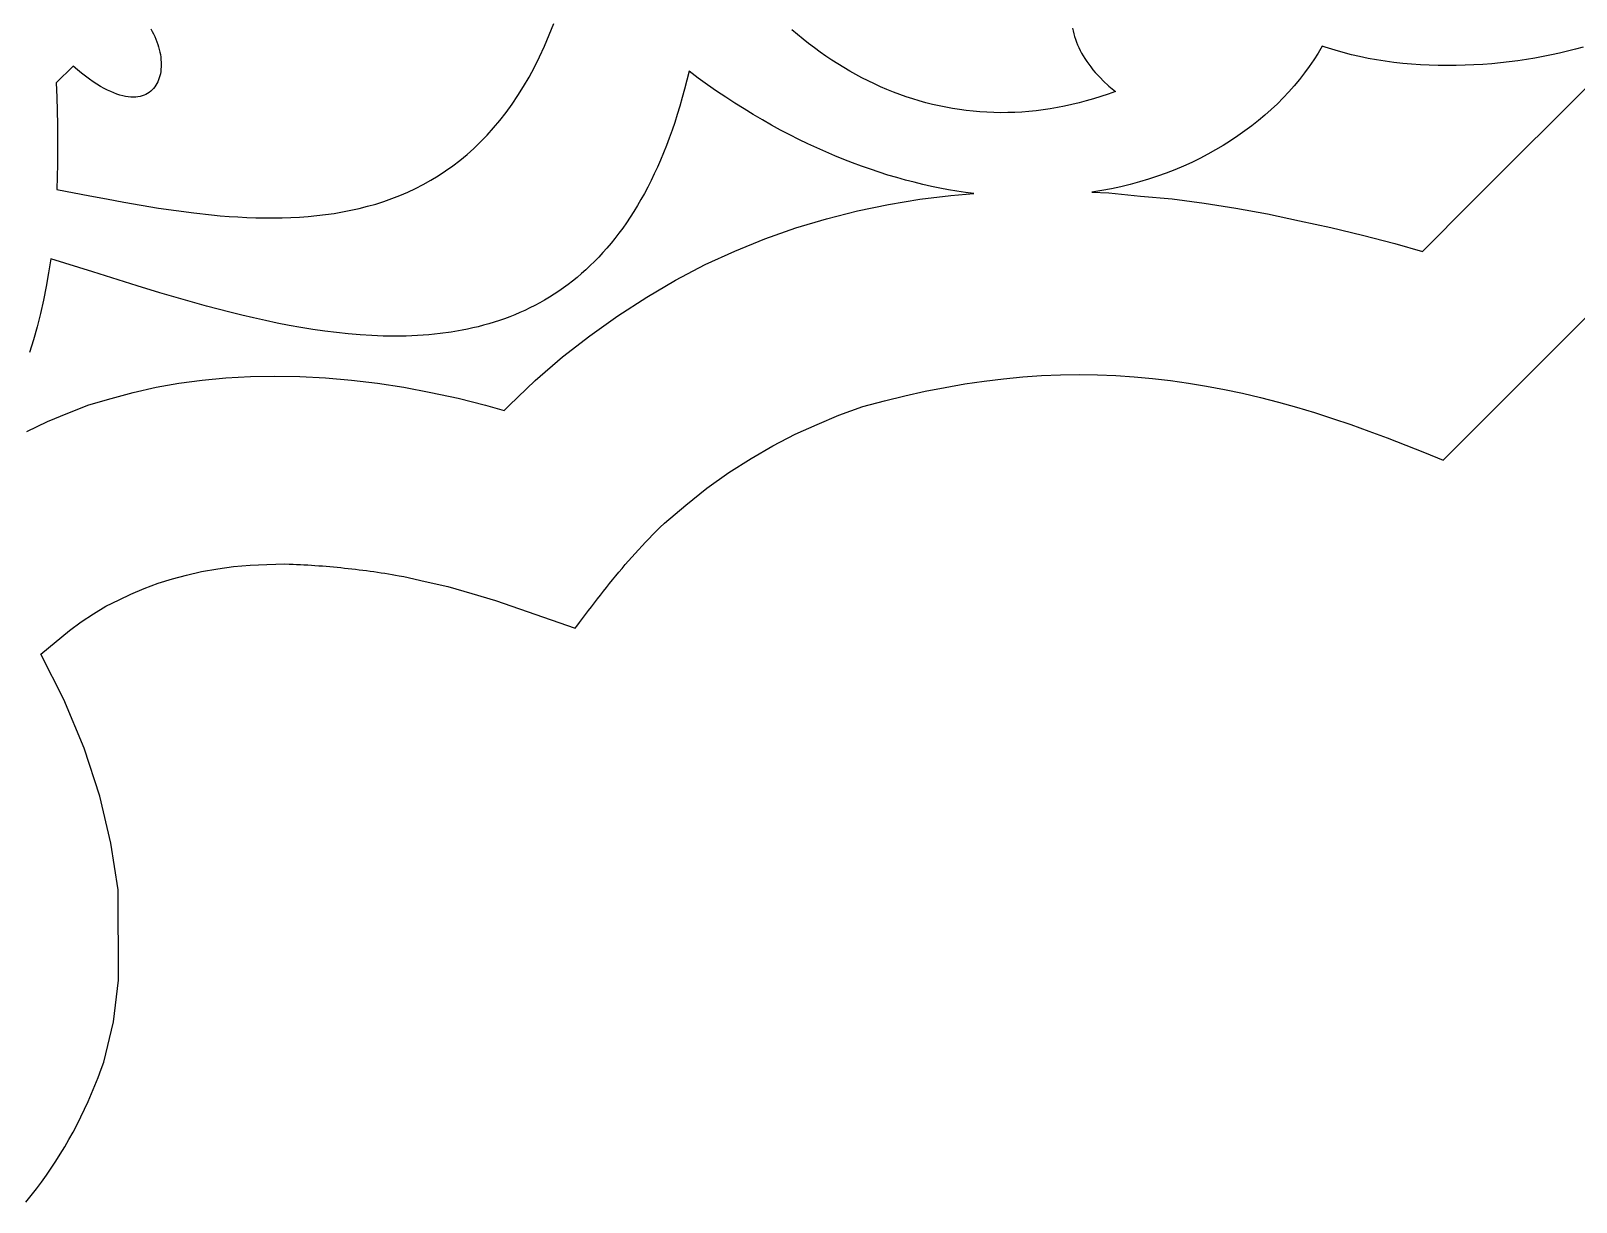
# Model space of a CAD drawing. Extents: x -61 to 56, y 12 to 129.
# Drawn here: x -34.18 to -3.18, y 15.5 to 38.99 of the extents above; entities that cross this region are included whole.
import ezdxf

# ---------------------------------------------------------------- set-up
doc = ezdxf.new("R2010")
doc.units = 0
doc.header["$MEASUREMENT"] = 0
doc.layers.add('LAYER_1', color=18, linetype='CONTINUOUS')

msp = doc.modelspace()

# ---------------------------------------------------------------- linework, layer by layer
at = {"layer": 'LAYER_1'}
for points in [[(-31.777, 39.031), (-31.748, 38.98), (-31.721, 38.929), (-31.696, 38.877), (-31.673, 38.825), (-31.653, 38.772), (-31.635, 38.72), (-31.619, 38.668), (-31.605, 38.616), (-31.593, 38.565), (-31.583, 38.514), (-31.576, 38.463), (-31.571, 38.413), (-31.567, 38.364), (-31.566, 38.316), (-31.567, 38.268), (-31.571, 38.222), (-31.576, 38.176), (-31.583, 38.132), (-31.593, 38.089), (-31.605, 38.048), (-31.618, 38.008), (-31.634, 37.97), (-31.652, 37.934), (-31.672, 37.899), (-31.695, 37.866), (-31.719, 37.835), (-31.745, 37.807), (-31.774, 37.781), (-31.805, 37.757), (-31.838, 37.735), (-31.872, 37.716), (-31.909, 37.699), (-31.948, 37.686), (-31.99, 37.675), (-32.033, 37.667), (-32.078, 37.662), (-32.125, 37.661), (-32.175, 37.662), (-32.226, 37.667), (-32.28, 37.675), (-32.336, 37.687), (-32.394, 37.703), (-32.453, 37.722), (-32.515, 37.745), (-32.579, 37.772), (-32.645, 37.803), (-32.713, 37.838), (-32.784, 37.878), (-32.856, 37.921), (-32.93, 37.97), (-33.006, 38.022), (-33.085, 38.08), (-33.165, 38.142), (-33.248, 38.209), (-33.332, 38.281), (-33.672, 37.946), (-33.661, 37.664), (-33.653, 37.386), (-33.647, 37.113), (-33.644, 36.844), (-33.643, 36.58), (-33.646, 36.32), (-33.651, 36.064), (-33.659, 35.812), (-32.999, 35.684), (-32.66, 35.619), (-32.317, 35.556), (-31.971, 35.495), (-31.621, 35.438), (-31.268, 35.386), (-30.914, 35.339), (-30.558, 35.3), (-30.38, 35.284), (-30.203, 35.27), (-30.025, 35.258), (-29.847, 35.249), (-29.67, 35.242), (-29.493, 35.239), (-29.316, 35.238), (-29.14, 35.24), (-28.964, 35.246), (-28.789, 35.256), (-28.615, 35.268), (-28.442, 35.285), (-28.27, 35.305), (-28.098, 35.33), (-27.928, 35.359), (-27.759, 35.392), (-27.592, 35.429), (-27.426, 35.472), (-27.261, 35.518), (-27.098, 35.57), (-26.936, 35.627), (-26.776, 35.69), (-26.618, 35.757), (-26.462, 35.83), (-26.308, 35.909), (-26.156, 35.994), (-26.006, 36.085), (-25.859, 36.181), (-25.714, 36.284), (-25.571, 36.394), (-25.43, 36.51), (-25.293, 36.633), (-25.158, 36.763), (-25.026, 36.899), (-24.896, 37.043), (-24.77, 37.194), (-24.647, 37.353), (-24.526, 37.519), (-24.409, 37.693), (-24.296, 37.875), (-24.185, 38.065), (-24.079, 38.263), (-23.975, 38.47), (-23.876, 38.685), (-23.78, 38.909), (-23.688, 39.142)], [(-31.777, 39.031), (-31.748, 38.98), (-31.721, 38.929), (-31.696, 38.877), (-31.673, 38.825), (-31.653, 38.772), (-31.635, 38.72), (-31.619, 38.668), (-31.605, 38.616), (-31.593, 38.565), (-31.583, 38.514), (-31.576, 38.463), (-31.571, 38.413), (-31.567, 38.364), (-31.566, 38.316), (-31.567, 38.268), (-31.571, 38.222), (-31.576, 38.176), (-31.583, 38.132), (-31.593, 38.089), (-31.605, 38.048), (-31.618, 38.008), (-31.634, 37.97), (-31.652, 37.934), (-31.672, 37.899), (-31.695, 37.866), (-31.719, 37.835), (-31.745, 37.807), (-31.774, 37.781), (-31.805, 37.757), (-31.838, 37.735), (-31.872, 37.716), (-31.909, 37.699), (-31.948, 37.686), (-31.99, 37.675), (-32.033, 37.667), (-32.078, 37.662), (-32.125, 37.661), (-32.175, 37.662), (-32.226, 37.667), (-32.28, 37.675), (-32.336, 37.687), (-32.394, 37.703), (-32.453, 37.722), (-32.515, 37.745), (-32.579, 37.772), (-32.645, 37.803), (-32.713, 37.838), (-32.784, 37.878), (-32.856, 37.921), (-32.93, 37.97), (-33.006, 38.022), (-33.085, 38.08), (-33.165, 38.142), (-33.248, 38.209), (-33.332, 38.281), (-33.672, 37.946), (-33.661, 37.664), (-33.653, 37.386), (-33.647, 37.113), (-33.644, 36.844), (-33.643, 36.58), (-33.646, 36.32), (-33.651, 36.064), (-33.659, 35.812), (-32.999, 35.684), (-32.66, 35.619), (-32.317, 35.556), (-31.971, 35.495), (-31.621, 35.438), (-31.268, 35.386), (-30.914, 35.339), (-30.558, 35.3), (-30.38, 35.284), (-30.203, 35.27), (-30.025, 35.258), (-29.847, 35.249), (-29.67, 35.242), (-29.493, 35.239), (-29.316, 35.238), (-29.14, 35.24), (-28.964, 35.246), (-28.789, 35.256), (-28.615, 35.268), (-28.442, 35.285), (-28.27, 35.305), (-28.098, 35.33), (-27.928, 35.359), (-27.759, 35.392), (-27.592, 35.429), (-27.426, 35.472), (-27.261, 35.518), (-27.098, 35.57), (-26.936, 35.627), (-26.776, 35.69), (-26.618, 35.757), (-26.462, 35.83), (-26.308, 35.909), (-26.156, 35.994), (-26.006, 36.085), (-25.859, 36.181), (-25.714, 36.284), (-25.571, 36.394), (-25.43, 36.51), (-25.293, 36.633), (-25.158, 36.763), (-25.026, 36.899), (-24.896, 37.043), (-24.77, 37.194), (-24.647, 37.353), (-24.526, 37.519), (-24.409, 37.693), (-24.296, 37.875), (-24.185, 38.065), (-24.079, 38.263), (-23.975, 38.47), (-23.876, 38.685), (-23.78, 38.909), (-23.688, 39.142)], [(-13.28, 39.045), (-13.269, 38.99), (-13.256, 38.934), (-13.24, 38.879), (-13.223, 38.823), (-13.203, 38.767), (-13.18, 38.712), (-13.156, 38.656), (-13.128, 38.6), (-13.099, 38.545), (-13.067, 38.489), (-13.033, 38.434), (-12.996, 38.378), (-12.957, 38.323), (-12.915, 38.267), (-12.871, 38.212), (-12.824, 38.157), (-12.775, 38.102), (-12.722, 38.047), (-12.668, 37.992), (-12.55, 37.884), (-12.421, 37.776), (-12.567, 37.722), (-12.713, 37.673), (-12.859, 37.627), (-13.005, 37.585), (-13.15, 37.546), (-13.295, 37.511), (-13.44, 37.48), (-13.584, 37.452), (-13.728, 37.427), (-13.871, 37.406), (-14.014, 37.388), (-14.157, 37.374), (-14.299, 37.363), (-14.44, 37.355), (-14.581, 37.351), (-14.721, 37.35), (-14.861, 37.352), (-15, 37.358), (-15.139, 37.367), (-15.277, 37.379), (-15.414, 37.394), (-15.551, 37.412), (-15.687, 37.434), (-15.822, 37.458), (-15.957, 37.486), (-16.09, 37.517), (-16.223, 37.551), (-16.356, 37.587), (-16.487, 37.627), (-16.617, 37.67), (-16.747, 37.716), (-16.876, 37.764), (-17.004, 37.816), (-17.131, 37.87), (-17.257, 37.927), (-17.382, 37.987), (-17.506, 38.05), (-17.629, 38.116), (-17.751, 38.184), (-17.872, 38.255), (-17.992, 38.329), (-18.111, 38.405), (-18.229, 38.484), (-18.346, 38.566), (-18.461, 38.65), (-18.576, 38.737), (-18.689, 38.827), (-18.801, 38.919), (-18.912, 39.013)], [(-13.28, 39.045), (-13.269, 38.99), (-13.256, 38.934), (-13.24, 38.879), (-13.223, 38.823), (-13.203, 38.767), (-13.18, 38.712), (-13.156, 38.656), (-13.128, 38.6), (-13.099, 38.545), (-13.067, 38.489), (-13.033, 38.434), (-12.996, 38.378), (-12.957, 38.323), (-12.915, 38.267), (-12.871, 38.212), (-12.824, 38.157), (-12.775, 38.102), (-12.722, 38.047), (-12.668, 37.992), (-12.55, 37.884), (-12.421, 37.776), (-12.567, 37.722), (-12.713, 37.673), (-12.859, 37.627), (-13.005, 37.585), (-13.15, 37.546), (-13.295, 37.511), (-13.44, 37.48), (-13.584, 37.452), (-13.728, 37.427), (-13.871, 37.406), (-14.014, 37.388), (-14.157, 37.374), (-14.299, 37.363), (-14.44, 37.355), (-14.581, 37.351), (-14.721, 37.35), (-14.861, 37.352), (-15, 37.358), (-15.139, 37.367), (-15.277, 37.379), (-15.414, 37.394), (-15.551, 37.412), (-15.687, 37.434), (-15.822, 37.458), (-15.957, 37.486), (-16.09, 37.517), (-16.223, 37.551), (-16.356, 37.587), (-16.487, 37.627), (-16.617, 37.67), (-16.747, 37.716), (-16.876, 37.764), (-17.004, 37.816), (-17.131, 37.87), (-17.257, 37.927), (-17.382, 37.987), (-17.506, 38.05), (-17.629, 38.116), (-17.751, 38.184), (-17.872, 38.255), (-17.992, 38.329), (-18.111, 38.405), (-18.229, 38.484), (-18.346, 38.566), (-18.461, 38.65), (-18.576, 38.737), (-18.689, 38.827), (-18.801, 38.919), (-18.912, 39.013)], [(-3.039, 38.666), (-3.192, 38.623), (-3.349, 38.583), (-3.509, 38.545), (-3.672, 38.509), (-3.838, 38.476), (-4.005, 38.445), (-4.175, 38.417), (-4.347, 38.392), (-4.521, 38.369), (-4.696, 38.35), (-4.872, 38.333), (-5.049, 38.319), (-5.228, 38.308), (-5.406, 38.3), (-5.586, 38.296), (-5.765, 38.294), (-5.944, 38.296), (-6.124, 38.302), (-6.302, 38.31), (-6.48, 38.323), (-6.657, 38.339), (-6.833, 38.358), (-7.007, 38.381), (-7.18, 38.408), (-7.352, 38.439), (-7.521, 38.474), (-7.687, 38.513), (-7.852, 38.556), (-8.014, 38.602), (-8.147, 38.646), (-8.211, 38.666), (-8.274, 38.684), (-8.356, 38.547), (-8.442, 38.411), (-8.533, 38.278), (-8.628, 38.147), (-8.728, 38.019), (-8.833, 37.892), (-8.942, 37.769), (-9.055, 37.648), (-9.172, 37.53), (-9.294, 37.414), (-9.42, 37.302), (-9.55, 37.192), (-9.684, 37.086), (-9.822, 36.983), (-9.963, 36.883), (-10.109, 36.786), (-10.258, 36.692), (-10.411, 36.602), (-10.567, 36.516), (-10.727, 36.433), (-10.89, 36.354), (-11.057, 36.279), (-11.227, 36.207), (-11.4, 36.14), (-11.576, 36.077), (-11.755, 36.018), (-11.938, 35.963), (-12.123, 35.912), (-12.311, 35.866), (-12.502, 35.824), (-12.696, 35.787), (-12.892, 35.754), (-12.556, 35.743), (-11.916, 35.679), (-11.283, 35.622), (-10.64, 35.536), (-10.005, 35.432), (-9.37, 35.319), (-8.73, 35.182), (-8.102, 35.047), (-7.462, 34.894), (-6.818, 34.727), (-6.262, 34.568), (-5.283, 35.548), (-5.283, 35.548), (-2.665, 38.165)], [(-3.039, 38.666), (-3.192, 38.623), (-3.349, 38.583), (-3.509, 38.545), (-3.672, 38.509), (-3.838, 38.476), (-4.005, 38.445), (-4.175, 38.417), (-4.347, 38.392), (-4.521, 38.369), (-4.696, 38.35), (-4.872, 38.333), (-5.049, 38.319), (-5.228, 38.308), (-5.406, 38.3), (-5.586, 38.296), (-5.765, 38.294), (-5.944, 38.296), (-6.124, 38.302), (-6.302, 38.31), (-6.48, 38.323), (-6.657, 38.339), (-6.833, 38.358), (-7.007, 38.381), (-7.18, 38.408), (-7.352, 38.439), (-7.521, 38.474), (-7.687, 38.513), (-7.852, 38.556), (-8.014, 38.602), (-8.147, 38.646), (-8.211, 38.666), (-8.274, 38.684), (-8.356, 38.547), (-8.442, 38.411), (-8.533, 38.278), (-8.628, 38.147), (-8.728, 38.019), (-8.833, 37.892), (-8.942, 37.769), (-9.055, 37.648), (-9.172, 37.53), (-9.294, 37.414), (-9.42, 37.302), (-9.55, 37.192), (-9.684, 37.086), (-9.822, 36.983), (-9.963, 36.883), (-10.109, 36.786), (-10.258, 36.692), (-10.411, 36.602), (-10.567, 36.516), (-10.727, 36.433), (-10.89, 36.354), (-11.057, 36.279), (-11.227, 36.207), (-11.4, 36.14), (-11.576, 36.077), (-11.755, 36.018), (-11.938, 35.963), (-12.123, 35.912), (-12.311, 35.866), (-12.502, 35.824), (-12.696, 35.787), (-12.892, 35.754), (-12.556, 35.743), (-11.916, 35.679), (-11.283, 35.622), (-10.64, 35.536), (-10.005, 35.432), (-9.37, 35.319), (-8.73, 35.182), (-8.102, 35.047), (-7.462, 34.894), (-6.818, 34.727), (-6.262, 34.568), (-5.283, 35.548), (-5.283, 35.548), (-2.665, 38.165)], [(-34.261, 30.954), (-33.847, 31.154), (-33.44, 31.321), (-33.016, 31.491), (-32.57, 31.619), (-32.125, 31.741), (-31.667, 31.842), (-31.209, 31.923), (-30.744, 31.988), (-30.267, 32.034), (-29.775, 32.062), (-29.283, 32.065), (-28.781, 32.058), (-28.269, 32.032), (-27.745, 31.983), (-27.224, 31.922), (-26.696, 31.844), (-26.158, 31.737), (-25.608, 31.626), (-25.058, 31.482), (-24.686, 31.379), (-24.587, 31.478), (-24.064, 31.982), (-23.517, 32.451), (-22.963, 32.877), (-22.402, 33.277), (-21.82, 33.649), (-21.244, 33.99), (-20.65, 34.305), (-20.055, 34.572), (-19.452, 34.823), (-18.832, 35.041), (-18.22, 35.22), (-17.598, 35.381), (-16.971, 35.509), (-16.348, 35.614), (-15.721, 35.688), (-15.263, 35.726), (-15.431, 35.749), (-15.6, 35.775), (-15.77, 35.805), (-15.941, 35.837), (-16.113, 35.873), (-16.285, 35.911), (-16.459, 35.954), (-16.633, 35.999), (-16.808, 36.048), (-16.984, 36.1), (-17.16, 36.155), (-17.337, 36.214), (-17.515, 36.276), (-17.693, 36.342), (-17.872, 36.412), (-18.052, 36.485), (-18.232, 36.562), (-18.412, 36.642), (-18.593, 36.727), (-18.775, 36.815), (-18.956, 36.907), (-19.139, 37.002), (-19.321, 37.102), (-19.504, 37.205), (-19.687, 37.313), (-19.871, 37.425), (-20.054, 37.54), (-20.238, 37.66), (-20.422, 37.784), (-20.606, 37.912), (-20.791, 38.045), (-20.975, 38.182), (-21.019, 38.001), (-21.064, 37.824), (-21.112, 37.652), (-21.16, 37.482), (-21.211, 37.317), (-21.263, 37.155), (-21.317, 36.997), (-21.373, 36.842), (-21.43, 36.691), (-21.488, 36.544), (-21.548, 36.4), (-21.61, 36.259), (-21.673, 36.122), (-21.738, 35.988), (-21.804, 35.858), (-21.872, 35.731), (-21.941, 35.607), (-22.011, 35.487), (-22.083, 35.369), (-22.156, 35.255), (-22.23, 35.144), (-22.306, 35.036), (-22.383, 34.932), (-22.462, 34.83), (-22.541, 34.731), (-22.622, 34.636), (-22.704, 34.543), (-22.788, 34.453), (-22.872, 34.366), (-22.958, 34.282), (-23.045, 34.201), (-23.133, 34.122), (-23.222, 34.047), (-23.312, 33.974), (-23.403, 33.903), (-23.495, 33.836), (-23.588, 33.771), (-23.683, 33.708), (-23.778, 33.648), (-23.874, 33.591), (-23.971, 33.536), (-24.069, 33.483), (-24.168, 33.433), (-24.268, 33.386), (-24.369, 33.34), (-24.471, 33.297), (-24.573, 33.257), (-24.676, 33.218), (-24.78, 33.182), (-24.885, 33.148), (-24.99, 33.116), (-25.097, 33.086), (-25.204, 33.058), (-25.311, 33.032), (-25.42, 33.008), (-25.529, 32.987), (-25.748, 32.949), (-25.97, 32.919), (-26.195, 32.896), (-26.421, 32.88), (-26.649, 32.87), (-26.879, 32.867), (-27.111, 32.87), (-27.343, 32.879), (-27.577, 32.894), (-27.813, 32.914), (-28.049, 32.939), (-28.285, 32.969), (-28.523, 33.003), (-28.761, 33.042), (-28.999, 33.084), (-29.237, 33.131), (-29.475, 33.181), (-29.713, 33.233), (-29.951, 33.289), (-30.188, 33.348), (-30.425, 33.409), (-30.66, 33.472), (-31.128, 33.603), (-31.591, 33.739), (-32.047, 33.878), (-32.935, 34.157), (-33.782, 34.422), (-33.824, 34.14), (-33.872, 33.862), (-33.926, 33.589), (-33.987, 33.321), (-34.055, 33.056), (-34.13, 32.795), (-34.211, 32.538)], [(-34.261, 30.954), (-33.847, 31.154), (-33.44, 31.321), (-33.016, 31.491), (-32.57, 31.619), (-32.125, 31.741), (-31.667, 31.842), (-31.209, 31.923), (-30.744, 31.988), (-30.267, 32.034), (-29.775, 32.062), (-29.283, 32.065), (-28.781, 32.058), (-28.269, 32.032), (-27.745, 31.983), (-27.224, 31.922), (-26.696, 31.844), (-26.158, 31.737), (-25.608, 31.626), (-25.058, 31.482), (-24.686, 31.379), (-24.587, 31.478), (-24.064, 31.982), (-23.517, 32.451), (-22.963, 32.877), (-22.402, 33.277), (-21.82, 33.649), (-21.244, 33.99), (-20.65, 34.305), (-20.055, 34.572), (-19.452, 34.823), (-18.832, 35.041), (-18.22, 35.22), (-17.598, 35.381), (-16.971, 35.509), (-16.348, 35.614), (-15.721, 35.688), (-15.263, 35.726), (-15.431, 35.749), (-15.6, 35.775), (-15.77, 35.805), (-15.941, 35.837), (-16.113, 35.873), (-16.285, 35.911), (-16.459, 35.954), (-16.633, 35.999), (-16.808, 36.048), (-16.984, 36.1), (-17.16, 36.155), (-17.337, 36.214), (-17.515, 36.276), (-17.693, 36.342), (-17.872, 36.412), (-18.052, 36.485), (-18.232, 36.562), (-18.412, 36.642), (-18.593, 36.727), (-18.775, 36.815), (-18.956, 36.907), (-19.139, 37.002), (-19.321, 37.102), (-19.504, 37.205), (-19.687, 37.313), (-19.871, 37.425), (-20.054, 37.54), (-20.238, 37.66), (-20.422, 37.784), (-20.606, 37.912), (-20.791, 38.045), (-20.975, 38.182), (-21.019, 38.001), (-21.064, 37.824), (-21.112, 37.652), (-21.16, 37.482), (-21.211, 37.317), (-21.263, 37.155), (-21.317, 36.997), (-21.373, 36.842), (-21.43, 36.691), (-21.488, 36.544), (-21.548, 36.4), (-21.61, 36.259), (-21.673, 36.122), (-21.738, 35.988), (-21.804, 35.858), (-21.872, 35.731), (-21.941, 35.607), (-22.011, 35.487), (-22.083, 35.369), (-22.156, 35.255), (-22.23, 35.144), (-22.306, 35.036), (-22.383, 34.932), (-22.462, 34.83), (-22.541, 34.731), (-22.622, 34.636), (-22.704, 34.543), (-22.788, 34.453), (-22.872, 34.366), (-22.958, 34.282), (-23.045, 34.201), (-23.133, 34.122), (-23.222, 34.047), (-23.312, 33.974), (-23.403, 33.903), (-23.495, 33.836), (-23.588, 33.771), (-23.683, 33.708), (-23.778, 33.648), (-23.874, 33.591), (-23.971, 33.536), (-24.069, 33.483), (-24.168, 33.433), (-24.268, 33.386), (-24.369, 33.34), (-24.471, 33.297), (-24.573, 33.257), (-24.676, 33.218), (-24.78, 33.182), (-24.885, 33.148), (-24.99, 33.116), (-25.097, 33.086), (-25.204, 33.058), (-25.311, 33.032), (-25.42, 33.008), (-25.529, 32.987), (-25.748, 32.949), (-25.97, 32.919), (-26.195, 32.896), (-26.421, 32.88), (-26.649, 32.87), (-26.879, 32.867), (-27.111, 32.87), (-27.343, 32.879), (-27.577, 32.894), (-27.813, 32.914), (-28.049, 32.939), (-28.285, 32.969), (-28.523, 33.003), (-28.761, 33.042), (-28.999, 33.084), (-29.237, 33.131), (-29.475, 33.181), (-29.713, 33.233), (-29.951, 33.289), (-30.188, 33.348), (-30.425, 33.409), (-30.66, 33.472), (-31.128, 33.603), (-31.591, 33.739), (-32.047, 33.878), (-32.935, 34.157), (-33.782, 34.422), (-33.824, 34.14), (-33.872, 33.862), (-33.926, 33.589), (-33.987, 33.321), (-34.055, 33.056), (-34.13, 32.795), (-34.211, 32.538)], [(-34.281, 15.501), (-34.174, 15.632), (-34.069, 15.766), (-33.968, 15.901), (-33.869, 16.038), (-33.773, 16.178), (-33.68, 16.319), (-33.59, 16.463), (-33.502, 16.608), (-33.417, 16.755), (-33.334, 16.904), (-33.254, 17.055), (-33.177, 17.208), (-33.103, 17.363), (-33.031, 17.52), (-32.961, 17.679), (-32.895, 17.839), (-32.831, 18.002), (-32.769, 18.166), (-32.719, 18.307), (-32.525, 19.113), (-32.42, 19.949), (-32.431, 21.766), (-32.573, 22.696), (-32.794, 23.641), (-33.114, 24.606), (-33.52, 25.579), (-33.984, 26.493), (-33.404, 26.967), (-33.17, 27.14), (-32.925, 27.3), (-32.676, 27.453), (-32.41, 27.582), (-32.172, 27.696), (-31.907, 27.809), (-31.628, 27.913), (-31.337, 28.002), (-31.057, 28.075), (-30.754, 28.15), (-30.427, 28.202), (-30.115, 28.247), (-29.781, 28.275), (-29.445, 28.291), (-29.087, 28.301), (-28.995, 28.298), (-28.921, 28.295), (-28.848, 28.291), (-28.774, 28.288), (-28.701, 28.284), (-28.627, 28.279), (-28.553, 28.275), (-28.48, 28.27), (-28.406, 28.264), (-28.332, 28.259), (-28.258, 28.253), (-28.184, 28.247), (-28.111, 28.24), (-28.037, 28.233), (-27.963, 28.226), (-27.89, 28.218), (-27.816, 28.21), (-27.742, 28.202), (-27.669, 28.193), (-27.595, 28.184), (-27.522, 28.175), (-27.448, 28.166), (-27.375, 28.156), (-27.301, 28.145), (-27.228, 28.135), (-27.154, 28.124), (-27.081, 28.113), (-27.008, 28.101), (-26.935, 28.089), (-26.862, 28.077), (-26.789, 28.064), (-26.701, 28.048), (-26.268, 27.946), (-25.817, 27.849), (-25.335, 27.708), (-24.856, 27.563), (-23.257, 27.011), (-23.229, 27.049), (-23.17, 27.128), (-23.111, 27.207), (-23.052, 27.286), (-22.993, 27.364), (-22.933, 27.442), (-22.874, 27.52), (-22.814, 27.598), (-22.754, 27.675), (-22.693, 27.752), (-22.632, 27.829), (-22.57, 27.905), (-22.509, 27.982), (-22.446, 28.058), (-22.383, 28.134), (-22.319, 28.21), (-22.254, 28.285), (-22.189, 28.361), (-22.122, 28.436), (-22.056, 28.511), (-21.988, 28.585), (-21.919, 28.66), (-21.849, 28.734), (-21.778, 28.808), (-21.706, 28.882), (-21.633, 28.956), (-21.559, 29.03), (-21.47, 29.116), (-21.043, 29.476), (-20.616, 29.816), (-20.18, 30.136), (-19.729, 30.411), (-19.295, 30.667), (-18.849, 30.902), (-18.402, 31.097), (-17.968, 31.285), (-17.488, 31.455), (-17.055, 31.572), (-16.645, 31.672), (-16.24, 31.763), (-15.839, 31.841), (-15.444, 31.91), (-15.052, 31.967), (-14.665, 32.014), (-14.281, 32.05), (-13.901, 32.076), (-13.524, 32.091), (-13.15, 32.097), (-12.779, 32.092), (-12.41, 32.078), (-12.043, 32.055), (-11.678, 32.021), (-11.314, 31.979), (-10.952, 31.928), (-10.591, 31.868), (-10.23, 31.799), (-9.87, 31.722), (-9.51, 31.637), (-9.15, 31.544), (-8.789, 31.443), (-8.428, 31.334), (-8.065, 31.218), (-7.701, 31.095), (-7.334, 30.964), (-6.966, 30.827), (-6.595, 30.684), (-6.221, 30.534), (-5.844, 30.378), (-2.546, 33.676)]]:
    msp.add_lwpolyline(points, dxfattribs=at)

doc.saveas('drawing.dxf')
